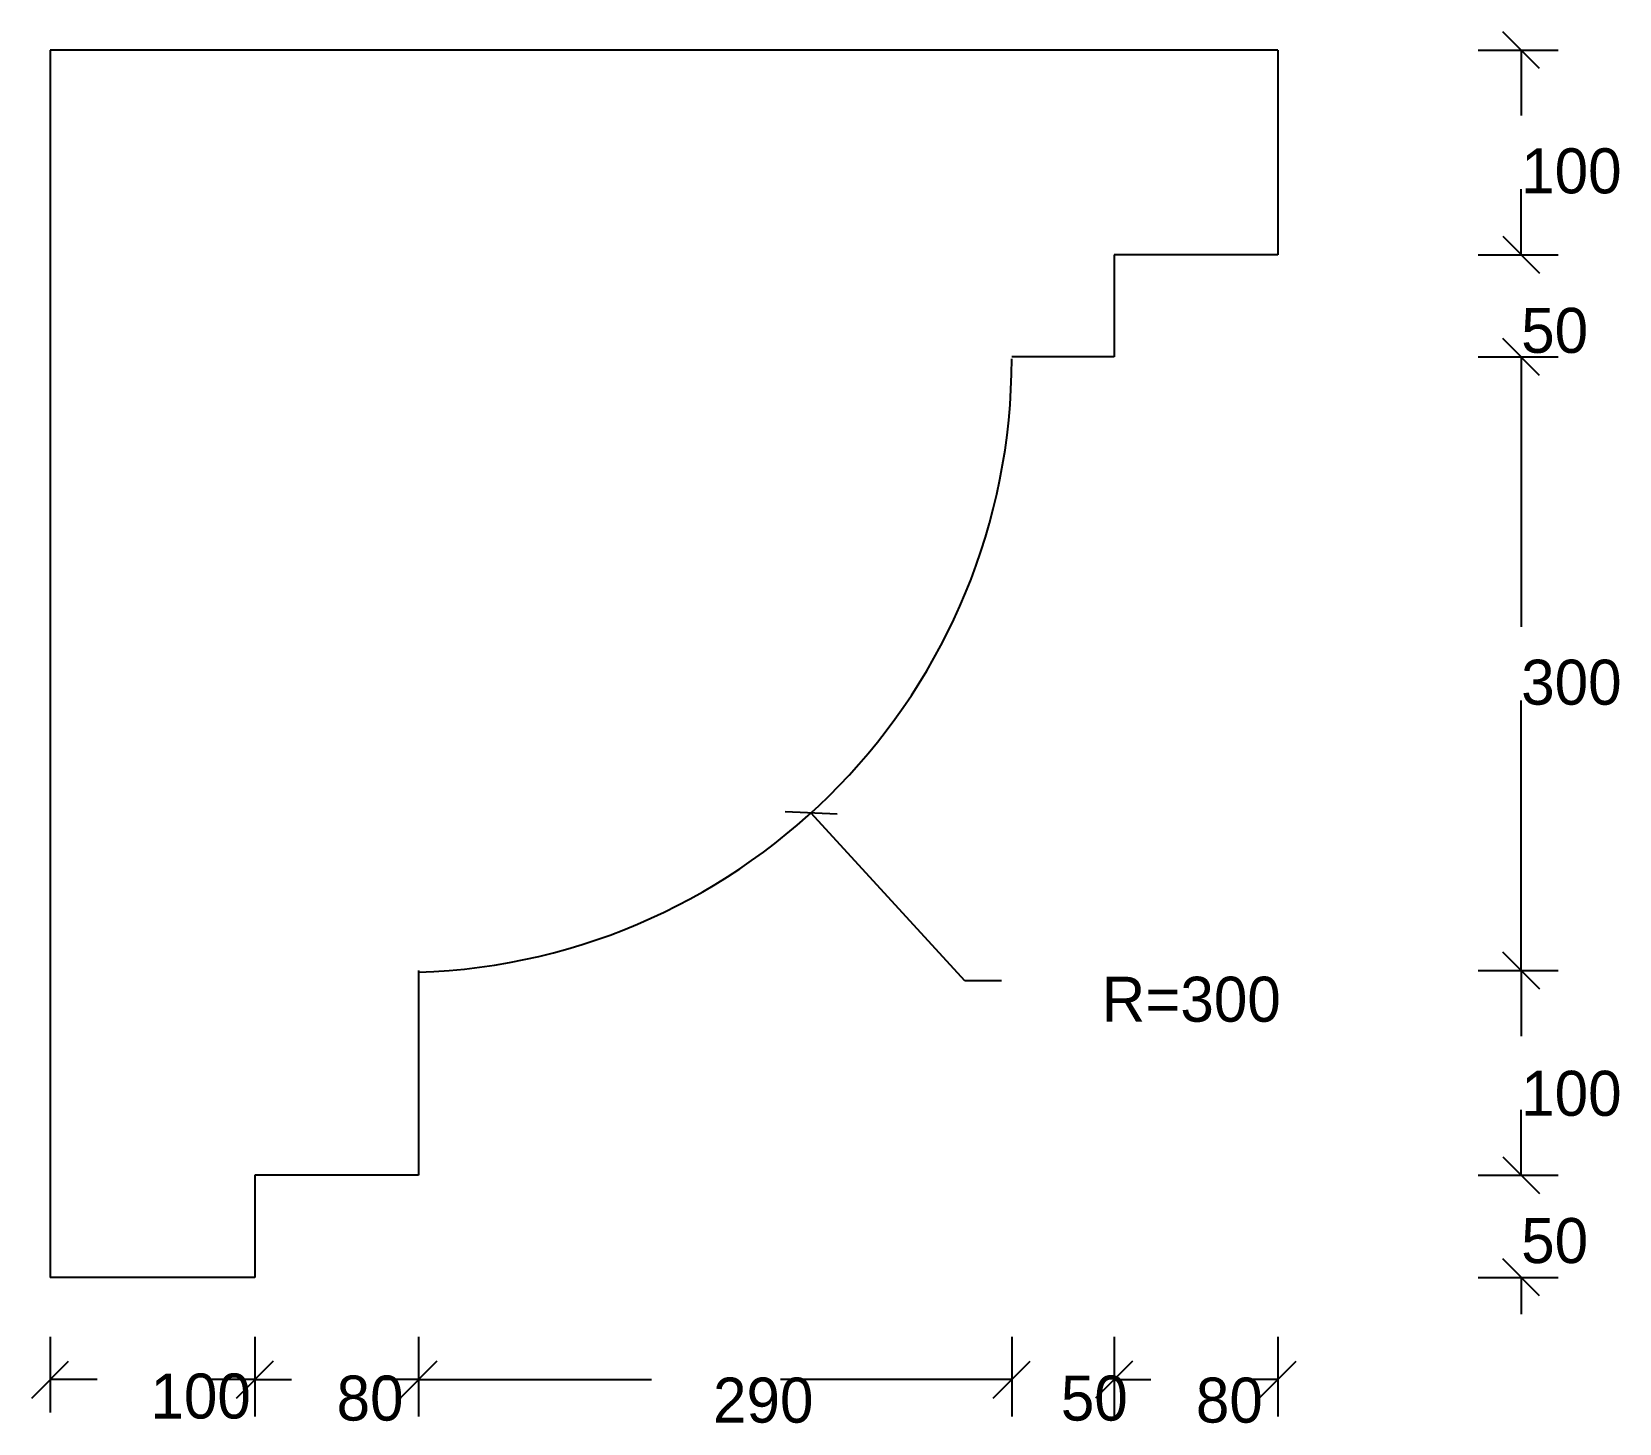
# Model space of a CAD drawing. Header units: metres. Extents: x 45.41 to 53.17, y -34.35 to -27.55.
import ezdxf

# ---------------------------------------------------------------- set-up
doc = ezdxf.new("R2010")
doc.units = ezdxf.units.M

# ---------------------------------------------------------------- blocks, each defined once
blk = doc.blocks.new('_OBLIQUE')
at = {"color": 0, "linetype": 'BYBLOCK'}
blk.add_line((-0.5, -0.5), (0.5, 0.5), dxfattribs=at)

msp = doc.modelspace()

# ---------------------------------------------------------------- linework, layer by layer
for p, q in [((45.5, -27.64), (45.5, -33.64)), ((51.5, -27.64), (45.5, -27.64)), ((51.5, -27.64), (51.5, -28.64)), ((52.48, -27.64), (52.87, -27.64)), ((52.69, -27.64), (52.69, -27.96)), ((52.69, -28.64), (52.69, -28.32)), ((52.69, -28.64), (52.69, -28.52)), ((50.7, -28.64), (50.7, -29.14)), ((51.5, -28.64), (50.7, -28.64)), ((52.48, -28.64), (52.87, -28.64)), ((50.7, -29.14), (50.2, -29.14)), ((52.48, -29.14), (52.87, -29.14)), ((52.48, -29.14), (52.87, -29.14)), ((52.69, -29.14), (52.69, -30.46)), ((52.69, -29.14), (52.69, -29.32)), ((52.69, -32.14), (52.69, -30.82)), ((49.97, -32.19), (49.22, -31.37)), ((47.3, -32.14), (47.3, -33.14)), ((50.15, -32.19), (49.97, -32.19)), ((52.48, -32.14), (52.87, -32.14)), ((52.48, -32.14), (52.87, -32.14)), ((52.69, -32.14), (52.69, -32.46)), ((52.69, -33.14), (52.69, -32.82)), ((52.69, -33.14), (52.69, -32.96)), ((46.5, -33.14), (46.5, -33.64)), ((47.3, -33.14), (46.5, -33.14)), ((52.48, -33.14), (52.87, -33.14)), ((52.48, -33.14), (52.87, -33.14)), ((46.5, -33.64), (45.5, -33.64)), ((52.48, -33.64), (52.87, -33.64)), ((52.69, -33.64), (52.69, -33.82)), ((45.5, -33.93), (45.5, -34.3)), ((46.5, -33.93), (46.5, -34.32)), ((46.5, -33.93), (46.5, -34.32)), ((47.3, -33.93), (47.3, -34.32)), ((47.3, -33.93), (47.3, -34.32)), ((50.2, -33.93), (50.2, -34.32)), ((50.2, -33.93), (50.2, -34.32)), ((50.7, -33.93), (50.7, -34.32)), ((50.7, -33.93), (50.7, -34.32)), ((51.5, -33.93), (51.5, -34.32)), ((45.73, -34.14), (45.5, -34.14)), ((46.5, -34.14), (46.27, -34.14)), ((46.5, -34.14), (46.68, -34.14)), ((47.3, -34.14), (47.13, -34.14)), ((47.3, -34.14), (48.44, -34.14)), ((50.2, -34.14), (49.07, -34.14)), ((50.2, -34.14), (50.02, -34.14)), ((50.7, -34.14), (50.88, -34.14)), ((50.7, -34.14), (50.88, -34.14)), ((51.5, -34.14), (51.33, -34.14))]:
    msp.add_line(p, q)
msp.add_arc((47.2, -29.15), 3, 271.91, 0.03)

# ---------------------------------------------------------------- block references
at = {"xscale": 0.18, "yscale": 0.18, "zscale": 0.18}
for p, rotation in [((52.69, -27.64), 90), ((52.69, -28.64), 270), ((52.69, -29.14), 90), ((52.69, -29.14), 90), ((49.22, -31.37), 132.28), ((52.69, -32.14), 270), ((52.69, -32.14), 90), ((52.69, -33.14), 270), ((52.69, -33.14), 270), ((52.69, -33.64), 90), ((46.5, -34.14), 180), ((47.3, -34.14), 180), ((50.7, -34.14), 180), ((50.7, -34.14), 180)]:
    msp.add_blockref('_OBLIQUE', p, dxfattribs=dict(at, rotation=rotation))
for p in [(45.5, -34.14), (46.5, -34.14), (47.3, -34.14), (50.2, -34.14), (50.2, -34.14), (51.5, -34.14)]:
    msp.add_blockref('_OBLIQUE', p, dxfattribs=at)

# ---------------------------------------------------------------- texts
at = {"char_height": 0.22, "attachment_point": 1}
for s, insert in [('\\A1;100', (52.69, -28.12)), ('\\A1;50', (52.69, -28.9)), ('\\A1;300', (52.69, -30.62)), ('\\A1;R=300', (50.64, -32.17)), ('\\A1;100', (52.69, -32.63)), ('\\A1;50', (52.69, -33.35)), ('\\A1;100', (45.99, -34.11)), ('\\A1;80', (46.9, -34.12)), ('\\A1;290', (48.74, -34.13)), ('\\A1;50', (50.44, -34.12)), ('\\A1;80', (51.1, -34.13))]:
    msp.add_mtext(s, dxfattribs=dict(at, insert=insert))

doc.saveas('drawing.dxf')
